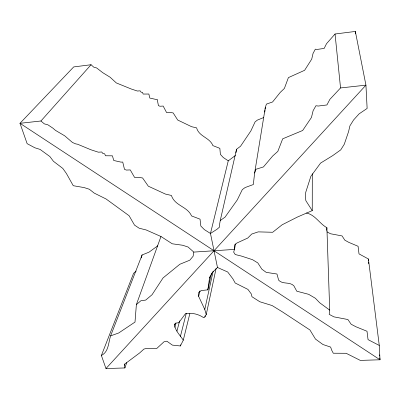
<?xml version="1.0" encoding="UTF-8"?>
<svg xmlns="http://www.w3.org/2000/svg" width="400" height="400" viewBox="0 0 400 400"><rect width="100%" height="100%" fill="white"/><g stroke="black" fill="none" stroke-linecap="round" stroke-linejoin="round"><path stroke-width="0.6" d="M235.43 155.48L228.265 160.83L210.465 233.46L217.48 267.49L227.695 271.995L232.86 278.795L235.195 283.005L247.93 289.395L251.35 294.02L251.97 296.73L259.79 301.74L272.14 305.56L282.37 311.865L309.92 329.965L315.48 339.08L322.96 344.52L330.645 347.095L331.665 350.125L333.285 353.225L346.145 353.285L360.305 360.405L380 359.775L379.265 345.435L368.055 339.63L367.005 331.26L355.935 326.765L351.155 324.245L347.895 319.525L333.95 316.865L329.195 314.355L329.71 310.13L319.68 302.755L315.365 298.26L308.66 294.325L296.78 291.205L293.815 285.73C289.505 281.49 282.685 284.64 278.64 280.18L276.97 274.015L266.21 272.37L261.875 269.19L257.8 262.91L252.52 259.69L241.26 256.025L235.23 254.54L233.66 252.09L234.5 249.405L234.425 245.085L237 242.98L247.75 238.04L251.71 234.06L258.215 231.875L272.675 232.27L282.16 224.77L297.455 217.025L312.245 210.62L312.3 173.755M160.99 236.425L136.38 304.59L135 322.08L118.67 332.995L110.61 335.875C108.325 342.69 108.8 351.78 101.39 355.47L105.975 368.555L124.905 367.945L126.705 362.655M326.595 230.45L326.895 227.71C319.44 223.63 315.155 214.78 306.455 213M312.245 210.62L305.89 200.725L305.315 197.1L305.77 192.205L310.88 176.28L320.57 163.09L332.785 155.57L340.745 149.865L344.27 144.265L348.585 131.6L349.89 125.9L353.57 119.99L359.095 113.875L367.13 108.43L365.935 85.15L355.35 31.445L335.05 34.005L326.52 43.7L324.16 48.42L317.185 49.425L315.335 49.175L313.055 53.41L311.725 59.125L304.615 70.305L288.4 77.61L284.385 88.435L280.235 92.405L272.57 101.98L266.415 104.105L265.33 107.385L254.625 173.07L253.33 184.53L245.115 187.55L242.32 189.605L237.285 199.91L225.03 217.155L220.245 220.515L219.37 225.65L219.51 227.105L216.99 229.28L210.465 233.46L204.38 229.63L200.835 226.045L200.035 219.16L191.56 215.935C187.375 206.315 174.79 205.965 171.41 195.45L165.42 194.07L148.315 186.19L142.585 177.97L138.53 177.34L134.615 177.47L130.255 169.925L126.355 170.07L124.49 169.37L122.73 162.045L121 162.12L113.74 160.485L112.43 155.825L105.49 155.765L104.68 153.835L102.895 153.53L101.735 152.005L98.33 152.18L90.995 149.795L77.5 144.2L75.75 143.905L72.495 142.505L64.685 135.8L55.47 130.375L52.855 128.13L47.9 124.83L44.34 123.865L40.93 120.995L20 123.305L27.14 143.665L34.86 147.78L40.07 149.41L49.875 156.545L53.445 161.3L62.79 168.405L66.4 173.475L73.25 185.71L84.125 187.58L89.355 189.255L94.245 193.115L106.085 198.99L129.1 215.735L134.525 225.12L139.205 228.225L146.14 229.95L161.02 236.53L172.25 243.79L182.675 245.255L188.065 247.025L193.805 252.09L234.5 249.405L235.495 243.89M264.785 112.07L264.99 110.315M265.125 109.14L265.33 107.385M124.905 367.945L124.47 364.265L139.7 352.905L143.905 349.08L146.285 348.48L156.74 348.49L164 341.8L166.87 341.19L172.36 345.11L180.375 345.97L183.29 340.16L189.835 313.655M183.29 340.16C180.085 335.365 175.455 330.86 174.46 325.03L175.7 323.11L178.735 322.715L185.61 313.52C192.24 312.74 198.345 313.995 203.775 317.745L204.885 316.92L206.225 314.615L204.78 309.445L198.64 296.355L198.58 292.63L201.225 290.545L207.825 289.855L209.71 276.86M193.805 252.09L193.12 256.245L189.79 260.195L179.82 264.27L163.06 277.925L152.07 294.7L145.73 300.07L140.915 300.73L136.38 304.59M235.955 152.67L236.55 149.265L240.545 146.24L250.85 130.95L255.095 121.895L257.41 120.07L263.655 117.575M206.225 314.615L216.095 268.45M204.885 316.92L205.145 315.7M204.78 309.445L213.17 271.12M207.825 289.855L211.47 273.42M220.245 220.515L236.55 149.265M198.64 296.355L199.94 290.885M180.375 345.97L180.68 344.76M180.425 336.365L186.265 313.4M141.28 257.985L142.075 254.965L149.015 252.165L157.81 245.77M176.94 331.11L179.635 320.9M174.82 327.315L175.955 323.1M174.46 325.03L174.79 323.825M254.625 173.07L255.915 169.295L263.43 166.935L272.74 155.945L277.815 151.395L282.685 138.82L302.665 130.49L311.46 117.44L313.11 110.71L315.94 105.73L318.24 106.045L326.91 104.95L329.86 99.385L340.54 87.95L365.935 85.15L105.975 368.555M124.35 365.24L124.755 364.06M110.61 335.875L142.075 254.965M101.39 355.47L133.6 273.27L136.165 271.09M209.435 278.08L212.255 272.615L217.48 267.49M40.93 120.995L91.06 64.735L93.76 67.165L96.66 67.96L102.705 72.65L110.11 77.23L116.32 82.935L131.355 89.04L137.33 91.025L140.145 90.84L141.06 92.145L142.525 92.39L143.135 94.05L148.855 94.03L149.805 98.05L155.75 99.39L157.185 99.305L158.435 105.65L159.96 106.24L163.18 106.065L166.595 112.585L169.83 112.425L173.165 112.93L177.705 120.035L191.67 126.725L196.595 127.855C198.88 136.635 209.805 137.49 212.88 145.6L219.845 148.335L220.395 154.4L223.28 157.525L228.265 160.83M91.06 64.735L73.7 66.92L20 123.305L380 359.775L379.77 357.92M379.265 345.435L368.425 258.995L359.015 253.885L358.075 246.275L348.815 242.37L344.815 240.16L342.075 235.93L330.45 233.745L326.975 231.82M379.39 354.835L379.545 356.07M335.05 34.005L340.54 87.95M355.35 31.445L355.49 33.89M368.425 258.995L368.525 260.785M368.595 261.98L368.7 263.77M326.895 227.71L329.71 310.13"/></g></svg>
